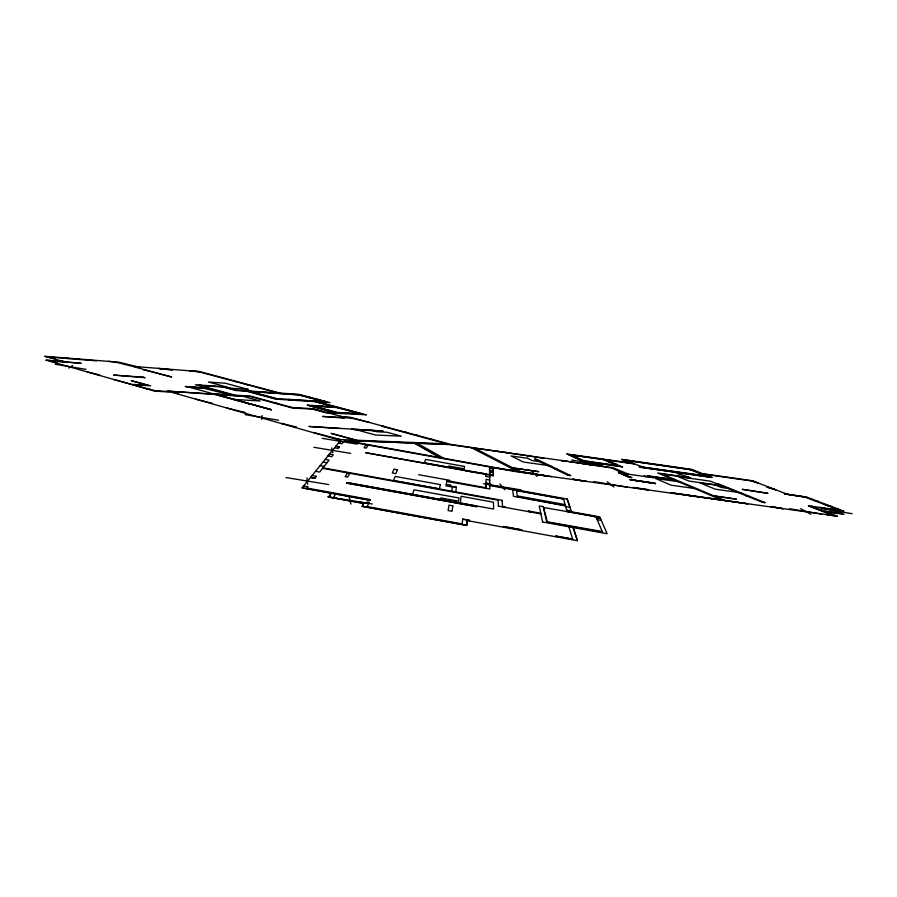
<?xml version="1.0" encoding="UTF-8"?>
<svg xmlns="http://www.w3.org/2000/svg" width="897" height="897" viewBox="0 0 897 897"><rect width="100%" height="100%" fill="white"/><g stroke="black" fill="none" stroke-linecap="round" stroke-linejoin="round"><path stroke-width="1.35" d="M451.729 491.22L452.368 487.015L446.022 485.871L446.964 480.657L485.983 487.755L486.017 479.368L489.74 480.086M485.983 487.755L485.995 484.021L489.807 484.716L489.796 483.618L486.006 482.934M489.706 477.17L486.028 476.464L486.028 473.964L365.606 452.705L489.672 475.085L489.583 468.189L493.115 468.828M486.028 476.464L486.028 474.401M460.34 503.004L461.069 496.31L493.451 502.174L493.642 509.048L346.814 482.53L346.5 483.079L476.722 506.704L476.756 506.11L346.814 482.575M565.458 504.641L517.3 495.918M469.355 521.067L469.4 520.338L462.684 519.116L462.235 523.904L367.12 506.558M467.113 520.619L466.743 525.451L362.242 506.39L363.756 503.374L328.683 497.039L331.273 493.126M261.733 419.359L262.081 415.569M465.689 470.802L486.028 473.93M455.732 492.229L456.394 487.206L450.07 486.062L450.249 485.008M448.769 481.801L446.874 481.184M449.812 480.321L418.596 474.704M440.539 499.405L440.831 497.936L458.614 501.154L458.984 497.981L413.988 489.829L412.564 494.337M433.834 519.464L433.991 518.724M516.616 490.581L563.675 499.102M405.993 514.396L406.218 513.667M410.052 494.606L410.232 494.034M398.234 512.983L398.481 512.265M377.267 509.171L377.57 508.464M367.108 506.603L369.16 502.365M306.998 488.114L308.052 486.746L303.668 485.95L302.11 487.912L370.181 500.279L370.495 499.607L306.998 488.069M362.231 506.435L363.745 503.408L328.672 497.084L331.262 493.159M358.677 502.533L359.024 501.849L366.537 503.262L367.142 501.995L369.149 502.41M365.864 445.013L368.162 445.08L366.211 448.13L364.081 447.749L365.875 444.99M335.747 498.373L336.162 497.689L333.583 497.23L335.68 493.967M350.043 473.313L347.61 477.126L345.154 476.643L347.621 472.876M322.337 468.66L322.954 467.842L502.118 500.347L502.499 506.345M312.134 475.511L316.305 476.307L314.78 478.202L310.564 477.484M316.305 476.307L314.78 478.247L310.564 477.439M339.47 446.93L335.859 446.28L339.481 446.897L338.259 448.455L334.626 447.771M340.591 440.438L171.125 392.135L154.598 391.126L46.072 360.168L63.171 361.469L44.85 356.322L119.009 362.209L140.01 367.366C129.28 366.705 119.279 361.816 108.503 361.39M340.804 440.135L302.132 487.822L370.192 500.234M329.513 454.073L327.977 455.968L331.767 456.696L333.28 454.757L329.513 454.073L327.977 456.012M68.755 368.095L72.5 365.539M514.586 469.95L507.579 469.826L356.311 442.479L349.303 440.505L448.332 444.452L613.1 467.797L628.068 473.975L626.734 473.784L627.384 474.076M355.29 440.124L356.692 440.18L331.083 433.363L355.29 440.158M349.303 440.539L448.332 444.475M442.894 442.782L444.957 442.826M430.224 439.362L432.298 439.418M313.961 432.612L340.613 439.575L446.841 443.847L381.584 426.187M351.59 429.08L382.941 431.053L308.904 426.456L339.806 428.474M293.969 426.95L296.369 427.028L281.714 423.451M353.766 429.719L382.929 431.087M281.714 423.485L284.114 423.608M381.573 426.221L383.658 426.299M369.429 422.453L351.546 418.08L322.707 416.455M344.179 417.71L339.851 416.511L351.355 417.587L450.843 444.452L529.622 456.001M339.851 416.533L341.959 416.657M344.022 417.15L351.366 417.553M242.526 412.396L244.937 412.497L227.165 408.057M250.33 391.339L249.658 391.406L276.511 398.571L324.994 401.677L324.322 401.385M297.412 394.545L325.88 401.923L298.892 394.792L235.698 390.498L223.23 387.078L199.683 385.463L234.823 395.117L250.487 396.104L292.153 407.507L312.672 408.696L324.523 411.936L361.984 414.044L315.43 401.665M234.498 399.412L260.119 401.015L243.199 396.373L167.391 391.103L250.42 396.541L292.187 407.978L312.75 409.167L326.093 412.811L366.211 414.75M248.155 403.773L250.218 403.874M289.742 406.812L288.542 406.98M212.477 403.325L195.681 399.143M331.509 405.982L333.538 406.083M274.314 403.101L277.487 403.471M334.637 406.79L307.368 405.141L334.816 412.53L307.379 405.108M311.629 405.848L338.438 407.675M178.346 393.682L171.932 391.866M318.491 402.518L320.521 402.618M147.164 388.973L149.631 389.141M147.153 389.006L149.62 389.175M168.984 391.563L154.934 390.677L113.616 379.453M325.88 401.89L288.184 399.513L290.292 400.084M134.09 384.746L150.752 385.845L131.298 380.687L148.05 385.418L132.846 384.398M136.422 385.945L138.9 386.08M309.073 397.494L311.08 397.595M315.509 399.199L317.504 399.3M185.399 386.495L207.14 388.3L185.399 386.461M186.946 386.887L207.14 388.266M213.273 386.203L214.26 386.237L213.251 385.968M247.124 384.712L249.187 384.835M97.291 374.8L99.758 374.946L87.166 371.907M236.113 381.774L238.165 381.898M57.498 362.915L50.411 360.897L81.223 363.285L46.061 360.202M145.628 369.856L143.385 369.71L171.708 377.009L134.46 366.94M134.819 366.537L199.706 371.593L280.055 393.099M199.695 371.627L189.76 370.876L199.515 371.963L278.014 392.964M159.924 368.914L172.482 369.867L158.051 368.375M49.1 357.062L96.517 360.829M839.211 510.079L808.489 505.818L832.607 515.147L826.025 514.228L827.729 514.9L837.271 516.179L811.359 506.188M825.98 511.862L844.021 514.34L830.835 509.272L843.729 511.077M830.813 509.339L843.729 511.111L806.627 497.061L784.427 493.81L805.439 497.297L839.211 510.113M832.708 510.023L820.912 507.523M567.779 475.197L570.638 475.589L537.381 459.589L534.646 459.208L567.779 475.197L570.649 475.556M762.304 502.219L764.962 502.589L718.531 483.898L715.985 483.573L762.293 502.253L764.95 502.623M841.33 513.308L824.287 511.212L839.435 513.286M512.658 467.774L538.805 471.676L513.364 468.144M713.597 495.727L736.459 499.158L714.505 496.108M572.791 479.155L586.358 481.442L572.791 479.121M837.271 516.145L515.259 471.564L344.325 440.775L341.97 443.757L338.427 443.107M747.806 503.8L670.586 492.666L747.795 503.834M783.003 508.666L770.601 506.525L783.003 508.7M784.438 493.776L787.185 494.169M806.616 497.129L787.947 494.482L752.034 480.68L702.317 473.627M534.646 459.23L537.381 459.623M742.357 489.37L767.754 493.294M651.94 476.912L674.398 480.041M767.765 493.272L742.357 489.347M631.757 477.619L621.15 472.887L618.47 472.506L629.066 477.204L631.768 477.585M649.809 476.845L647.679 475.926L673.03 479.503L647.69 475.892L649.82 476.812L643.945 476.015L646.591 476.778M621.139 472.921L618.47 472.54L629.055 477.238M678.625 481.723L655.483 478.46L671.214 485.221L694.783 488.517M815.194 501.019L817.963 501.378M825.005 504.731L830.577 506.177M549.166 466.227L551.958 466.586M739.016 492.868L741.617 493.193M827.785 505.785L830.588 506.143M554.727 468.907L557.542 469.266M745.979 495.637L748.591 496.007L745.968 495.671M835.365 508.655L838.19 509.014M566.949 453.904L590.719 464.59L566.938 453.96L630.288 462.964L621.8 459.365L691.912 469.423L711.915 477.451L640.245 467.236L638.989 466.675L707.811 476.486L690.522 469.591L625.736 460.329L634.482 464.018M570.918 454.88L634.493 463.984L643.721 467.225L706.825 475.959M703.652 474.165L750.767 480.859L758.761 483.281L752.022 480.702M607.852 461.417L610.678 461.798M640.256 467.202L711.915 477.417M613.929 464.063L616.788 464.444M686.553 477.137L685.745 476.767L689.165 477.451L674.241 472.046M678.244 473.683L680.431 473.874M585.214 461.293L618.414 465.98L603.176 459.41L571.804 455.115M767.047 487.138L775.737 489.807L767.047 487.105M586.414 461.82L622.529 466.922M686.564 477.103L657.658 472.999L720.986 499.685M562.329 460.98L561.152 460.43L611.429 467.931L624.278 473.627L654.092 477.798L651.951 476.879M336.846 407.35L312.593 405.836L337.115 412.429L361.065 413.82L360.336 413.517M285.952 477.552L328.672 484.537M327.663 496.747L372.289 504.013M313.883 447.311L350.615 453.377M483.494 483.718L521 489.897M571.669 460.026L602.47 465.162M821.002 508.521L852.15 513.701M245.195 414.672L278.586 420.222M789.618 508.756L821.764 514.093M593.612 481.588L627.328 487.172M322.169 438.33L357.141 444.127M517.266 471.003L551.588 476.688M55.222 364.227L86.045 369.373M489.706 477.126L489.684 475.051L493.328 475.679L493.092 467.572L547.764 476.139L520.798 471.957L474.502 448.186M489.616 470.387L493.182 471.071M493.283 474.558L489.672 474.401M486.028 473.964L489.672 474.625M489.684 475.051L493.328 475.746M489.807 485.042L567.162 499.035L569.976 507.377L566.018 506.659M489.818 485.546L563.507 498.889L567.027 511.537L595.967 516.784L602.537 532.269M325.219 459.376L329.076 460.116L319.657 472.057L315.565 471.284M448.769 481.767L489.863 488.988L489.56 467.001M517.334 496.49L565.749 505.83L513.454 496.321L512.703 489.65M323.066 462.033L326.979 462.774M450.238 485.042L446.269 484.526M450.07 486.096L456.394 487.239M567.162 510.18L571.176 510.954M320.128 465.655L324.109 466.406M571.479 511.783L599.757 516.863L607.134 533.737L542.64 521.987M322.561 468.335L498.104 500.19L498.384 506.188M597.178 519.666L601.282 520.372M502.511 506.3L505.011 507.097L503.139 506.76M498.396 506.155L540.902 513.903L540.768 513.241L528.221 510.965L530.127 511.649M505.022 507.052L503.161 507.063M528.266 511.268L530.183 511.963M346.5 483.035L476.733 506.659M602.549 532.224L546.778 522.144L543.246 506.659L539.209 505.93L540.768 513.275M503.509 527.279L503.475 526.528L521.65 529.835L521.74 530.598M572.656 539.108L555.792 536.036L555.983 536.776L555.792 536.081L572.656 539.153L568.855 526.741M462.684 519.161L469.4 520.383M503.464 526.573L521.639 529.88M362.253 506.345L466.754 525.35L467.124 520.574L577.399 540.712L573.149 527.526L577.41 540.622M300.45 395.061L248.716 391.316L277.958 399.288M603.569 459.511L617.697 465.599L584.351 460.733M317.46 401.766L366.2 414.806M315.419 401.699L361.973 414.1M327.282 406.341L329.434 406.946M317 405.702L319.164 406.307M311.64 405.792L336.902 412.654M312.672 408.696L324.523 411.902M326.766 412.474L344.011 417.172M246.574 391.204L275.828 399.154L329.973 402.607L298.858 394.332L235.81 390.083L223.375 386.674L195.423 384.746L234.498 395.499M342.25 417.497L344.302 418.08L322.707 416.421M213.273 386.17L214.282 386.484M372.311 430.459L377.155 431.782L386.831 432.231L401.228 436.155L375.439 435.011L356.12 429.697M201.915 385.62L198.887 384.959M236.943 395.667L238.849 396.216M201.646 387.796L230.989 394.938L213.094 393.772L188.224 386.887M217.545 394.714L271.399 409.738L215.471 394.68M217.523 394.848L271.387 409.772M78.297 358.991L80.136 359.529M67.522 358.127L69.361 358.677M49.111 357.028L54.975 358.722L44.85 356.344M65.571 361.715L62.072 361.222L63.16 361.525M691.52 469.86L626.521 460.396L634.504 463.861M808.489 505.785L832.618 515.113M690.511 469.624L707.811 476.509M687.158 476.969L690.735 478.09L661.818 473.986L724.036 500.1M679.029 473.672L679.634 473.919M637.162 461.607L638.384 462.146M713.608 495.693L714.517 496.075M628.662 460.385L629.873 460.923M621.789 459.399L630.277 463.02M711.814 498.407L713.35 499.024M626.252 462.415L627.474 462.964M609.186 460.004L610.386 460.52M688.425 495.133L689.916 495.817M606.316 459.903L622.529 466.956M570.929 454.846L593.635 465.072M588.791 464.343L590.002 464.926M582.613 463.469L583.812 464.052M542.965 457.851L544.109 458.423L526.617 455.541M585.023 480.848L586.346 481.476M520.765 454.331L521.863 454.902M505.37 452.178L506.457 452.682M497.409 451.023L498.474 451.583M528.434 455.384L529.477 455.911M481.891 448.814L482.922 449.386M831.407 508.431L841.879 513.835M471.441 447.715L514.575 469.983M800.662 508.666L810.854 514.239M417.071 443.196L443.948 458.345M414.492 443.096L440.259 457.638L414.492 443.129M584.283 460.419L589.923 464.814M607.191 481.79L613.851 487.026M531.865 471.329L537.068 476.43M499.82 483.909L504.776 489.762M596.393 517.535L593.265 516.123L543.515 507.489L547.305 521.807L602.358 531.54M567.173 498.967L571.479 511.817M566.837 510.976L567.027 511.57M339.055 439.014L340.299 443.488M551.285 502.634L551.431 503.239M349.09 496.792L350.94 504.069M331.699 447.928L332.843 452.828M540.902 513.858L542.629 522.032M531.596 499.068L531.697 499.663M516.537 490.345L517.322 496.523M306.987 477.866L307.682 484.324M502.118 500.347L502.152 500.93M489.796 483.651L489.807 484.716M464.489 466.451L464.231 468.828L448.848 466.048L448.646 467.158L424.472 462.785L425.514 459.41L464.489 466.451M452.817 505.841L452.054 511.312L448.13 510.55L448.96 505.134L452.806 505.886M440.326 484.604L439.452 488.831L393.525 480.5L395.241 476.442L440.326 484.604M397.483 469.736L395.835 473.65L392.325 472.977L394.041 469.12L397.472 469.781M417.24 435.348L415.165 435.258L417.228 435.381M406.117 432.354L404.042 432.253L406.117 432.388M240.138 401.071L238.075 400.948L240.127 401.105M248.211 389.41L231.359 388.244L208.418 382.021L225.304 383.243L248.211 389.41M143.262 377.188L113.605 375.081L145.056 377.693L143.262 377.188M646.827 489.37L633.125 487.508L648.251 490.02L646.827 489.37M527.571 458.277L511.032 455.945L523.343 462.033L547.932 465.487L540.095 461.72L532.426 460.632L527.571 458.277M721.569 485.692L689.019 481.095L678.199 476.621L710.379 481.173L721.569 485.692M715.111 484.952L699.682 482.777L715.313 489.19L738.22 492.408L728.386 488.439L721.222 487.43L715.111 484.952M654.272 483.001L630.03 479.615L655.516 483.584L630.03 479.648L655.516 483.55L654.261 483.035M493.227 472.203L489.627 471.553L493.215 472.237M600.429 518.432L596.359 517.704L600.418 518.477"/></g></svg>
